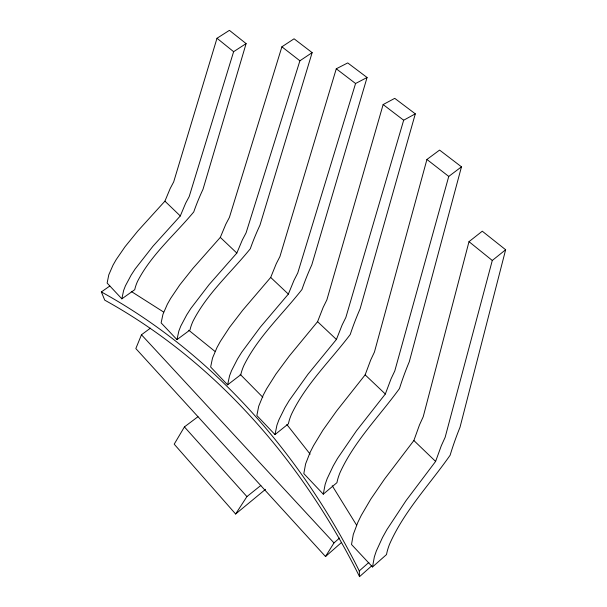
<?xml version="1.0" encoding="UTF-8"?>
<svg xmlns="http://www.w3.org/2000/svg" width="607" height="607" viewBox="0 0 607 607"><rect width="100%" height="100%" fill="white"/><g stroke="black" fill="none" stroke-linecap="round" stroke-linejoin="round"><path stroke-width="0.91" d="M372.516 566.961L374.36 556.831L376.332 550.989L382.516 537.506L386.864 529.668L406.106 500.532L435.606 461.426L441.327 445.682L445.143 437.328L492.292 260.471L505.639 249.75L482.277 231.199L468.999 241.669L423.231 416.706L419.475 424.953L413.868 440.523L384.648 478.923L370.831 499.053L361.286 515.351L357.857 522.323L353.282 534.448L351.514 544.494L372.516 566.961L386.507 554.563A63.462 24.143 -48.6 0 1 389.542 544.244C404.08 511.132 429.627 484.591 450.128 455.227A241.396 85.048 -53.1 0 1 460.03 427.207L505.639 249.75M323.281 494.166L325.155 484.386L327.112 478.779L333.228 465.903L337.515 458.444L356.461 430.803L385.331 394.019L391.022 378.912L394.793 370.938L448.755 176.425L461.472 166.826L439.582 150.088L426.926 159.466L374.443 352.037L370.733 359.921L365.148 374.86L336.551 411.03L322.954 430.128L313.546 445.621L310.154 452.283L305.609 463.9L303.811 473.597L323.281 494.166L336.931 482.679A60.017 23.749 -47.6 0 1 339.943 472.815C354.253 441.236 379.329 416.326 399.474 388.556A230.038 83.933 -52.2 0 1 409.315 361.666L461.472 166.826M121.863 298.834L123.593 290.548L125.414 285.851L131.135 275.123L135.156 268.954L152.972 246.214L180.294 215.955L185.643 203.231L189.209 196.539L233.619 51.686L246.101 43.605L229.408 30.35L217.002 38.271L173.678 181.925L170.165 188.557L164.914 201.16L137.804 231.024L125.042 246.73L116.218 259.561L113.039 265.1L108.79 274.834L107.128 283.067L121.863 298.834L134.739 289.691A53.09 22.201 -42 0 1 137.554 281.352C151.264 254.606 174.793 234.772 193.754 211.934A204.764 79.79 -47.1 0 1 203.026 189.24L246.101 43.605M274.994 434.597L276.921 425.226L278.886 419.869L284.964 407.593L289.213 400.499L307.969 374.246L336.415 339.457L342.113 325.018L345.869 317.408L403.663 120.224L415.309 113.843L394.747 98.349L383.138 104.556L326.87 299.866L323.167 307.385L317.575 321.68L289.387 355.914L275.935 374.056L266.617 388.799L263.248 395.142L258.703 406.242L256.852 415.537L274.994 434.597L288.386 423.838A57.407 23.081 -46.3 0 1 291.406 414.437C305.67 384.277 330.352 360.824 350.247 334.495A221.138 81.884 -51 0 1 360.126 308.766L415.309 113.843M227.617 384.838L229.552 375.847L231.502 370.725L237.519 358.995L241.723 352.227L260.259 327.211L288.355 294.099L294.023 280.267L297.749 272.983L355.565 83.508L367.068 77.491L347.735 62.923L336.278 68.788L279.933 256.533L276.261 263.734L270.692 277.437L242.846 310.048L229.56 327.34L220.349 341.407L217.018 347.47L212.503 358.084L210.644 367.007L227.617 384.838L240.804 374.678A55.51 22.55 -45 0 1 243.809 365.672C258.005 336.756 282.316 314.585 301.96 289.501A214.4 80.306 -49.8 0 1 311.801 264.849L367.068 77.491M176.971 339.632L178.853 331.02L180.765 326.118L186.683 314.927L190.826 308.47L209.074 284.645L236.829 253.066L242.413 239.818L246.085 232.845L299.896 60.791L312.142 52.619L294.069 38.795L281.891 46.807L229.416 217.367L225.796 224.264L220.311 237.39L192.791 268.529L179.718 284.994L170.65 298.409L167.373 304.19L162.942 314.343L161.121 322.894L176.971 339.632L189.976 330.011A54.091 22.163 -43.5 0 1 192.935 321.369C207.002 293.621 230.933 272.664 250.296 248.764A209.051 79.259 -48.4 0 1 259.978 225.151L312.142 52.619M150.422 328.144L141.469 334.776L135.831 348.555L325.511 556.536L341.483 542.506M197.981 416.698L184.422 426.911L174.194 444.18L235.63 514.008L265.555 489.303M325.511 556.536L333.979 542.916L339.51 538.098M235.63 514.008L246.92 496.594L260.851 485.441M109.814 286.011L101.361 291.944L104.753 300.162C216.661 362.022 303.068 462.982 359.534 576.65L371.575 565.99M359.534 576.65L359.276 570.914L368.889 562.423M101.361 291.944C214.597 354.2 302.081 456.107 359.276 570.914M131.271 291.466L163.42 311.915M336.278 68.788L355.565 83.508M383.138 104.556L403.663 120.224M188.785 330.238L214.855 351.309M281.891 46.807L299.896 60.791M426.926 159.466L448.755 176.425M217.002 38.271L233.619 51.686M468.999 241.669L492.292 260.471M270.692 277.437L288.355 294.099M317.575 321.68L336.415 339.457M220.311 237.39L236.829 253.066M365.148 374.86L385.331 394.019M240.144 374.284L262.793 397.244M164.914 201.16L180.294 215.955M413.868 440.523L435.606 461.426M141.469 334.776L333.979 542.916M184.422 426.911L246.92 496.594M286.838 424.505L310.124 454.142M332.219 485.721L356.415 524.865"/></g></svg>
